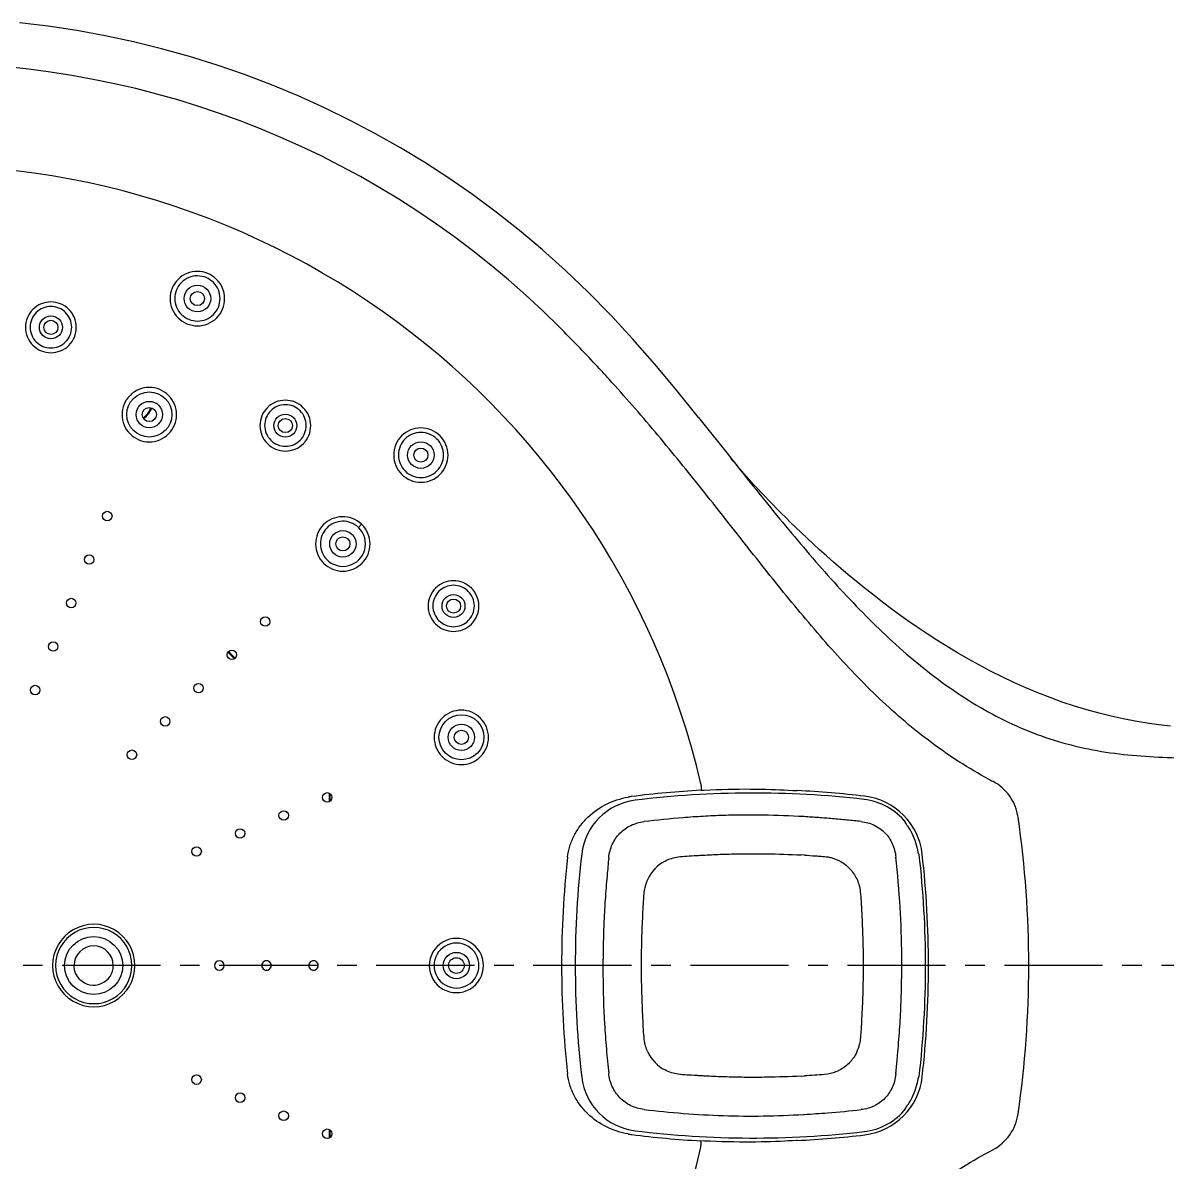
# Model space of a CAD drawing. Extents: x 2081 to 2501, y -23 to 274.
# Drawn here: x 2215.7 to 2288.6, y 57.8 to 130.4 of the extents above; entities that cross this region are included whole.
import ezdxf

# ---------------------------------------------------------------- set-up
doc = ezdxf.new("R2010")
doc.units = 0
doc.header["$LTSCALE"] = 10
doc.header["$MEASUREMENT"] = 0
doc.linetypes.add('CENTER', pattern=[2, 1.25, -0.25, 0.25, -0.25])
doc.layers.get('0').update_dxf_attribs({"color": 2, "linetype": 'CONTINUOUS'})
for name, color, linetype in [('AXES', 7, 'CONTINUOUS'), ('CENTER', 1, 'CENTER'), ('LAYER_01', 7, 'CONTINUOUS')]:
    doc.layers.add(name, color=color, linetype=linetype)

# ---------------------------------------------------------------- blocks, each defined once
blk = doc.blocks.new('HEAD BUTTOM')
at = {"color": 7, "linetype": 'Continuous'}
for p, q in [((2047.258, -211.474), (2049.301, -214.042)), ((2023.731, -235.406), (2023.731, -235.95)), ((2023.784, -235.918), (2023.784, -235.438)), ((2053.991, -239.358), (2053.79, -239.345)), ((2053.79, -253.442), (2053.991, -253.428)), ((2023.731, -256.837), (2023.731, -257.381)), ((2023.784, -257.349), (2023.784, -256.869))]:
    blk.add_line(p, q, dxfattribs=at)
for points in [[(2047.258, -211.474), (2045.861, -209.751), (2044.468, -208.084), (2043.071, -206.482), (2041.66, -204.947), (2040.232, -203.485), (2038.787, -202.1), (2037.323, -200.787), (2035.848, -199.548), (2034.364, -198.378), (2032.862, -197.268), (2031.346, -196.219), (2029.819, -195.228), (2028.264, -194.285), (2026.679, -193.389), (2025.07, -192.541), (2023.431, -191.741), (2021.759, -190.985), (2020.059, -190.279), (2018.336, -189.624), (2016.594, -189.021), (2014.832, -188.471), (2013.055, -187.976), (2011.265, -187.535), (2009.463, -187.149), (2007.652, -186.819), (2005.832, -186.545), (2004.006, -186.326)], [(2077.314, -231.15), (2076.574, -231.063), (2075.824, -230.957), (2075.066, -230.83), (2074.302, -230.683), (2073.533, -230.513), (2072.758, -230.321), (2071.98, -230.106), (2071.199, -229.867), (2070.416, -229.605), (2069.637, -229.321), (2068.862, -229.018), (2068.092, -228.694), (2067.333, -228.355), (2066.587, -228), (2065.854, -227.632), (2065.136, -227.253), (2064.436, -226.865), (2063.752, -226.469), (2063.085, -226.067), (2062.435, -225.661), (2061.802, -225.25), (2061.185, -224.836), (2060.582, -224.418), (2059.995, -223.999), (2059.423, -223.579), (2058.865, -223.158), (2058.322, -222.737), (2057.795, -222.319), (2057.283, -221.903), (2056.787, -221.492), (2056.307, -221.085), (2055.842, -220.683), (2055.394, -220.287), (2054.964, -219.901), (2054.553, -219.525), (2054.16, -219.16), (2053.789, -218.809), (2053.441, -218.475), (2053.113, -218.157), (2052.804, -217.852), (2052.513, -217.561), (2052.239, -217.284), (2051.977, -217.017), (2051.726, -216.757), (2051.487, -216.507), (2051.261, -216.268), (2051.046, -216.038), (2050.843, -215.819), (2050.653, -215.611), (2050.476, -215.415), (2050.311, -215.23), (2050.158, -215.057), (2050.017, -214.896), (2049.887, -214.746), (2049.767, -214.606), (2049.658, -214.476), (2049.557, -214.356), (2049.465, -214.244), (2049.379, -214.139), (2049.301, -214.042)]]:
    blk.add_lwpolyline(points, dxfattribs=at)
for centre, radius, start, end in [((2011.03, -210.317), 1.448, 305.6675, 338.42746), ((2011.03, -210.317), 1.5, 305.49573, 338.61), ((2043.684, -239.735), 3.901, 96.97201, 173.35611), ((2050.72, -296.897), 61.495, 83.3914, 97.01476), ((2057.338, -239.775), 3.991, 38.77409, 83.3914), ((2053.298, -246.596), 9.713, 85.96587, 86.2765), ((2043.914, -229.349), 18.338, 334.2597, 334.38719), ((2057.338, -239.775), 3.948, 13.19852, 31.50323), ((2101.224, -246.393), 61.825, 173.39615, 186.60385), ((2199.107, -254.62), 158.298, 174.52219, 174.94505), ((2046.283, -241.948), 2.499, 117.84737, 155.08501), ((2054.671, -246.762), 9.974, 48.33262, 48.6514), ((2000.216, -246.393), 61.495, 353.38646, 6.61354), ((2046.307, -241.957), 2.525, 155.13459, 167.58187), ((2055.019, -250.823), 2.551, 334.61609, 347.12528), ((2046.283, -250.839), 2.499, 204.92879, 242.15728), ((2043.684, -253.052), 3.901, 186.64389, 263.02799), ((2054.671, -246.025), 9.974, 311.3486, 311.66738), ((2057.338, -253.011), 3.948, 328.49677, 346.80148), ((2050.854, -196.178), 59.778, 274.43826, 276.47885), ((2057.338, -253.011), 3.991, 276.6086, 321.22562), ((2043.914, -263.438), 18.338, 25.61281, 25.7403), ((2053.07, -242.847), 13.064, 273.76946, 273.99878), ((2050.72, -195.889), 61.495, 262.98524, 276.6086)]:
    blk.add_arc(centre, radius, start, end, dxfattribs=at)
for points, knots in [([(2049.249, -213.976), (2050.234, -215.219), (2052.202, -217.701), (2055.251, -221.337), (2058.483, -224.781), (2061.416, -227.387), (2063.945, -229.201), (2065.929, -230.394), (2068.004, -231.386), (2070.154, -232.151), (2072.357, -232.682), (2074.586, -232.994), (2076.823, -233.137), (2078.314, -233.167), (2079.059, -233.181)], [0, 0, 0, 0, 0.128163, 0.256111, 0.38345, 0.509707, 0.572472, 0.634785, 0.696628, 0.758022, 0.818939, 0.879481, 0.939757, 1, 1, 1, 1]), ([(2053.929, -236.904), (2053.08, -236.856), (2051.81, -236.806), (2050.115, -236.799), (2048.838, -236.827), (2047.553, -236.884), (2045.862, -236.997), (2044.605, -237.127), (2043.778, -237.223)], [0, 0, 0, 0, 0.250736, 0.374865, 0.499948, 0.627523, 0.754181, 1, 1, 1, 1]), ([(2041.533, -239.509), (2041.565, -239.223), (2041.71, -238.655), (2042.209, -237.93), (2042.924, -237.413), (2043.491, -237.259), (2043.778, -237.223)], [0, 0, 0, 0, 0.24991, 0.499556, 0.749487, 1, 1, 1, 1]), ([(2057.599, -237.214), (2057.298, -237.182), (2056.696, -237.12), (2055.943, -237.049), (2055.34, -237.004), (2054.736, -236.958), (2054.283, -236.927), (2053.981, -236.907)], [0, 0, 0, 0, 0.249909, 0.499925, 0.624941, 0.74996, 1, 1, 1, 1]), ([(2057.599, -237.214), (2057.89, -237.247), (2058.453, -237.401), (2059.04, -237.824), (2059.394, -238.256), (2059.674, -238.758), (2059.785, -239.187), (2059.816, -239.479)], [0, 0, 0, 0, 0.256643, 0.499156, 0.620232, 0.743111, 1, 1, 1, 1]), ([(2060.704, -237.713), (2060.674, -237.665), (2060.63, -237.595), (2060.57, -237.506), (2060.528, -237.447), (2060.496, -237.402), (2060.473, -237.371), (2060.459, -237.352), (2060.448, -237.337), (2060.439, -237.325), (2060.436, -237.318), (2060.432, -237.314), (2060.432, -237.313)], [0, 0, 0, 0, 0.34939, 0.51396, 0.665157, 0.797696, 0.854645, 0.90377, 0.943858, 0.973844, 0.992831, 1, 1, 1, 1]), ([(2061.261, -239.274), (2061.26, -239.273), (2061.259, -239.27), (2061.258, -239.264), (2061.256, -239.254), (2061.252, -239.233), (2061.246, -239.199), (2061.238, -239.149), (2061.227, -239.09), (2061.209, -238.996), (2061.193, -238.924), (2061.181, -238.874)], [0, 0, 0, 0, 0.006879, 0.023066, 0.048439, 0.082807, 0.177214, 0.302266, 0.453209, 0.624289, 1, 1, 1, 1]), ([(2045.116, -239.738), (2045.246, -239.67), (2045.517, -239.547), (2045.993, -239.456), (2046.526, -239.414), (2047.008, -239.388), (2047.395, -239.366), (2047.762, -239.345), (2048.221, -239.321), (2048.777, -239.299), (2049.517, -239.278), (2050.452, -239.264), (2051.935, -239.273), (2053.054, -239.31), (2053.79, -239.345)], [0, 0, 0, 0, 0.050651, 0.101544, 0.165493, 0.234579, 0.267321, 0.298791, 0.360914, 0.425355, 0.490144, 0.615411, 0.746638, 1, 1, 1, 1]), ([(2053.991, -239.358), (2054.229, -239.374), (2054.589, -239.397), (2055.05, -239.427), (2055.348, -239.452), (2055.595, -239.489), (2055.811, -239.548), (2056.023, -239.623), (2056.163, -239.687), (2056.231, -239.724)], [0, 0, 0, 0, 0.312606, 0.472421, 0.605402, 0.705517, 0.798236, 0.899058, 1, 1, 1, 1]), ([(2056.231, -239.724), (2056.468, -239.848), (2056.902, -240.178), (2057.209, -240.628), (2057.323, -240.869)], [0, 0, 0, 0, 0.500322, 1, 1, 1, 1]), ([(2059.927, -252.127), (2059.973, -251.581), (2060.064, -250.507), (2060.147, -248.914), (2060.192, -247.35), (2060.202, -245.277), (2060.123, -242.649), (2059.926, -240.546), (2059.815, -239.479)], [0, 0, 0, 0, 0.129674, 0.25512, 0.377869, 0.50003, 0.746113, 1, 1, 1, 1]), ([(2041.425, -240.672), (2041.381, -241.183), (2041.299, -242.22), (2041.185, -244.32), (2041.138, -246.957), (2041.218, -249.6), (2041.373, -251.7), (2041.475, -252.755), (2041.532, -253.278)], [0, 0, 0, 0, 0.12174, 0.247117, 0.499822, 0.74814, 0.874901, 1, 1, 1, 1]), ([(2057.323, -240.869), (2057.38, -240.988), (2057.487, -241.254), (2057.57, -241.747), (2057.612, -242.361), (2057.645, -243.084), (2057.681, -243.853), (2057.721, -244.849), (2057.738, -246.069), (2057.73, -247.526), (2057.694, -248.763), (2057.642, -249.745), (2057.601, -250.405), (2057.574, -250.946), (2057.535, -251.256), (2057.506, -251.392)], [0, 0, 0, 0, 0.037334, 0.080915, 0.140917, 0.212026, 0.286429, 0.359344, 0.495062, 0.632635, 0.772916, 0.845993, 0.911684, 0.960562, 1, 1, 1, 1]), ([(2044.017, -251.892), (2043.963, -251.776), (2043.861, -251.517), (2043.782, -251.038), (2043.74, -250.435), (2043.707, -249.717), (2043.672, -248.948), (2043.633, -247.941), (2043.617, -246.706), (2043.625, -245.235), (2043.66, -243.994), (2043.711, -243.021), (2043.75, -242.376), (2043.776, -241.849), (2043.814, -241.547), (2043.842, -241.414)], [0, 0, 0, 0, 0.036483, 0.078902, 0.137869, 0.208737, 0.283622, 0.357512, 0.495829, 0.635698, 0.77705, 0.84949, 0.913545, 0.961221, 1, 1, 1, 1]), ([(2057.324, -251.917), (2057.209, -252.158), (2056.902, -252.609), (2056.468, -252.939), (2056.231, -253.063)], [0, 0, 0, 0, 0.499679, 1, 1, 1, 1]), ([(2059.816, -253.308), (2059.827, -253.21), (2059.868, -252.817), (2059.902, -252.423), (2059.927, -252.127)], [0, 0, 0, 0, 0.249097, 1, 1, 1, 1]), ([(2043.778, -255.563), (2043.492, -255.528), (2042.924, -255.374), (2042.21, -254.857), (2041.71, -254.133), (2041.565, -253.564), (2041.532, -253.278)], [0, 0, 0, 0, 0.25044, 0.500281, 0.749953, 1, 1, 1, 1]), ([(2053.79, -253.442), (2053.054, -253.476), (2051.935, -253.516), (2050.452, -253.523), (2049.517, -253.509), (2048.777, -253.487), (2048.221, -253.466), (2047.762, -253.442), (2047.395, -253.421), (2047.008, -253.399), (2046.526, -253.373), (2045.993, -253.33), (2045.517, -253.24), (2045.246, -253.117), (2045.116, -253.048)], [0, 0, 0, 0, 0.253377, 0.384636, 0.509915, 0.574702, 0.639136, 0.701246, 0.732709, 0.765445, 0.834524, 0.898469, 0.949355, 1, 1, 1, 1]), ([(2056.231, -253.063), (2056.157, -253.102), (2055.855, -253.242), (2055.523, -253.319), (2055.275, -253.34)], [0, 0, 0, 0, 0.250674, 1, 1, 1, 1]), ([(2059.816, -253.308), (2059.799, -253.461), (2059.745, -253.757), (2059.549, -254.297), (2059.151, -254.88), (2058.582, -255.296), (2058.047, -255.5), (2057.752, -255.556), (2057.6, -255.574)], [0, 0, 0, 0, 0.134689, 0.261406, 0.501088, 0.739521, 0.865406, 1, 1, 1, 1]), ([(2061.181, -253.913), (2061.193, -253.863), (2061.209, -253.79), (2061.227, -253.697), (2061.238, -253.637), (2061.246, -253.588), (2061.252, -253.554), (2061.256, -253.533), (2061.258, -253.523), (2061.259, -253.517), (2061.26, -253.513), (2061.261, -253.513)], [0, 0, 0, 0, 0.375732, 0.546827, 0.697773, 0.822814, 0.917208, 0.951572, 0.97694, 0.993122, 1, 1, 1, 1]), ([(2043.778, -255.563), (2044.611, -255.66), (2046.297, -255.834), (2048.833, -255.975), (2051.385, -256), (2053.079, -255.931), (2053.929, -255.883)], [0, 0, 0, 0, 0.247474, 0.499973, 0.748913, 1, 1, 1, 1]), ([(2060.432, -255.474), (2060.432, -255.473), (2060.436, -255.469), (2060.439, -255.462), (2060.448, -255.45), (2060.459, -255.435), (2060.473, -255.416), (2060.496, -255.385), (2060.528, -255.34), (2060.57, -255.281), (2060.63, -255.192), (2060.674, -255.122), (2060.704, -255.074)], [0, 0, 0, 0, 0.007169, 0.026157, 0.056143, 0.096231, 0.145357, 0.202306, 0.334847, 0.486044, 0.650612, 1, 1, 1, 1])]:
    blk.add_open_spline(points, degree=3, knots=knots, dxfattribs=at)
for points in [[(2055.275, -253.34), (2054.847, -253.373), (2054.419, -253.4), (2053.991, -253.428)], [(2053.981, -255.88), (2054.481, -255.846), (2054.981, -255.815), (2055.48, -255.777)]]:
    blk.add_open_spline(points, degree=3, dxfattribs=at)
at = {"layer": 'AXES', "color": 7, "linetype": 'Continuous'}
for radius, start, end in [(2.448, 38.13543, 51.86617), (2.5, 38.07443, 51.91985)]:
    blk.add_arc((2015.762, -228.362), radius, start, end, dxfattribs=at)
at = {"layer": 'CENTER', "ltscale": 0.5}
blk.add_line((2192.979, -246.368), (1935.336, -246.398), dxfattribs=at)
at = {"layer": 'LAYER_01', "color": 7, "linetype": 'Continuous'}
for p, q in [((2025.781, -218.261), (2025.585, -218.471)), ((2052.963, -235.215), (2053.25, -235.231)), ((2053.109, -235.224), (2053.109, -235.224)), ((2053.25, -235.231), (2053.536, -235.246)), ((2042.762, -235.66), (2042.764, -235.66)), ((2042.765, -257.127), (2042.764, -257.127)), ((2053.209, -257.558), (2052.973, -257.571))]:
    blk.add_line(p, q, dxfattribs=at)
for points in [[(2047.402, -235.224), (2047.611, -235.213), (2047.987, -235.195), (2048.363, -235.18), (2048.736, -235.168), (2049.107, -235.158), (2049.475, -235.151), (2049.837, -235.146), (2050.193, -235.144), (2050.542, -235.145), (2050.883, -235.147), (2051.215, -235.152), (2051.537, -235.159), (2051.848, -235.167), (2052.147, -235.177), (2052.433, -235.189), (2052.706, -235.202), (2052.963, -235.215)], [(2052.973, -257.571), (2052.716, -257.585), (2052.444, -257.597), (2052.159, -257.609), (2051.86, -257.619), (2051.55, -257.628), (2051.229, -257.635), (2050.897, -257.639), (2050.556, -257.642), (2050.207, -257.643), (2049.851, -257.641), (2049.489, -257.636), (2049.122, -257.629), (2048.751, -257.62), (2048.377, -257.607), (2048.001, -257.592), (2047.625, -257.574), (2047.402, -257.563)], [(2053.536, -257.541), (2053.475, -257.544), (2053.209, -257.558)]]:
    blk.add_lwpolyline(points, dxfattribs=at)
for centre, radius in [((2015.335, -203.895), 0.848), ((2015.335, -203.895), 0.45), ((2006.005, -205.727), 0.731), ((2006.005, -205.727), 0.45), ((2012.273, -211.281), 1.436), ((2012.273, -211.286), 0.841), ((2012.273, -211.286), 0.45), ((2020.938, -211.988), 0.731), ((2020.938, -211.988), 0.45), ((2029.566, -213.866), 0.848), ((2029.566, -213.866), 0.45), ((2009.595, -217.752), 0.302), ((2024.601, -219.523), 0.841), ((2024.601, -219.523), 0.45), ((2008.447, -220.523), 0.302), ((2031.646, -223.488), 0.731), ((2007.299, -223.295), 0.301), ((2031.646, -223.488), 0.45), ((2019.652, -224.472), 0.302), ((2006.151, -226.067), 0.301), ((2017.532, -226.593), 0.302), ((2005.003, -228.839), 0.301), ((2015.41, -228.715), 0.301), ((2013.289, -230.836), 0.301), ((2032.152, -231.848), 1.434), ((2032.147, -231.851), 0.841), ((2032.147, -231.851), 0.45), ((2011.167, -232.958), 0.301), ((2023.601, -235.678), 0.302), ((2020.83, -236.826), 0.301), ((2018.058, -237.974), 0.301), ((2015.286, -239.122), 0.301), ((2008.731, -246.393), 1.85), ((2031.831, -246.393), 0.839), ((2031.831, -246.393), 0.5), ((2015.286, -253.665), 0.301), ((2018.058, -254.813), 0.301), ((2020.829, -255.961), 0.301), ((2023.601, -257.109), 0.302)]:
    blk.add_circle(centre, radius, dxfattribs=at)
for centre, radius, start, end in [((1997.731, -246.393), 57.518, 45.01704, 314.98296), ((1997.731, -246.393), 51, 13.11656, 346.88344), ((1972.222, -271.88), 93.577, 42.95708, 45.00088), ((1967.502, -276.308), 100.049, 42.2574, 42.97085), ((2024.606, -219.521), 1.436, 224.92979, 45.07021), ((2024.601, -219.523), 1.44, 45, 46.86989), ((2078.927, -210.002), 27.842, 241.67764, 241.95017), ((2078.871, -210.108), 27.722, 241.95011, 242.30763), ((2050.794, -296.975), 61.844, 93.14477, 97.2438), ((2050.645, -295.731), 60.554, 83.18359, 87.26254), ((2064.552, -237.384), 3.084, 8.19186, 62.2581), ((2043.638, -240.655), 5.071, 97.27871, 99.93357), ((2057.333, -239.765), 4.19, 6.438, 83.1496), ((2002.23, -246.396), 66.054, 0.00245, 8.22654), ((2101.63, -246.397), 63.101, 173.7223, 179.9964), ((1999.041, -246.387), 62.857, 359.99419, 6.4784), ((2008.734, -246.393), 2.626, 359.9943, 180.0057), ((2008.736, -246.393), 2.429, 359.99459, 180.00541), ((2031.829, -246.392), 1.727, 359.96139, 180.0387), ((2008.731, -246.394), 1.25, 0.0209, 179.97908), ((2031.837, -246.393), 1.431, 359.96904, 180.03091), ((2016.732, -246.393), 0.301, 0.00048, 179.99952), ((2019.733, -246.393), 0.301, 359.98608, 180.01392), ((2022.733, -246.393), 0.301, 359.96887, 180.03113), ((2008.734, -246.394), 2.626, 179.99412, 0.00588), ((2008.736, -246.394), 2.429, 179.99439, 0.00561), ((2008.731, -246.393), 1.25, 225, 0.00001), ((2016.732, -246.393), 0.301, 180.00033, 359.99967), ((2019.733, -246.393), 0.301, 179.98594, 0.01406), ((2022.733, -246.394), 0.301, 179.96883, 0.03117), ((2031.829, -246.395), 1.727, 179.96129, 0.0386), ((2031.837, -246.394), 1.431, 179.96909, 0.03095), ((2101.587, -246.391), 63.058, 180.0018, 186.28049), ((1998.962, -246.395), 62.936, 353.52571, 0.00171), ((2002.141, -246.384), 66.144, 351.77903, 359.99198), ((2057.333, -253.022), 4.19, 276.85044, 353.56206), ((2064.552, -255.403), 3.084, 297.74187, 351.80812), ((2043.639, -252.132), 5.072, 260.08545, 262.72162), ((2050.794, -195.811), 61.844, 262.75626, 266.85523), ((2050.645, -197.048), 60.562, 272.73772, 276.81614)]:
    blk.add_arc(centre, radius, start, end, dxfattribs=at)
for points, knots in [([(2015.997, -202.295), (2015.789, -202.209), (2015.332, -202.118), (2014.651, -202.252), (2014.073, -202.637), (2013.687, -203.215), (2013.552, -203.896), (2013.688, -204.577), (2014.074, -205.154), (2014.462, -205.412), (2014.67, -205.499)], [0, 0, 0, 0, 0.125078, 0.250106, 0.375078, 0.500008, 0.624932, 0.74989, 0.874909, 1, 1, 1, 1]), ([(2015.888, -202.558), (2015.715, -202.487), (2015.337, -202.411), (2014.772, -202.523), (2014.292, -202.842), (2013.972, -203.321), (2013.859, -203.887), (2013.973, -204.452), (2014.293, -204.931), (2014.614, -205.145), (2014.787, -205.216)], [0, 0, 0, 0, 0.125053, 0.25007, 0.375052, 0.500006, 0.624954, 0.749923, 0.874932, 1, 1, 1, 1]), ([(2014.67, -205.499), (2014.879, -205.585), (2015.335, -205.676), (2016.016, -205.542), (2016.595, -205.157), (2016.981, -204.579), (2017.116, -203.898), (2016.979, -203.217), (2016.593, -202.64), (2016.206, -202.382), (2015.997, -202.295)], [0, 0, 0, 0, 0.12506, 0.250072, 0.375031, 0.499957, 0.624887, 0.749858, 0.874892, 1, 1, 1, 1]), ([(2014.787, -205.216), (2014.96, -205.288), (2015.339, -205.364), (2015.904, -205.252), (2016.384, -204.932), (2016.704, -204.453), (2016.816, -203.888), (2016.703, -203.323), (2016.383, -202.844), (2016.061, -202.63), (2015.888, -202.558)], [0, 0, 0, 0, 0.125037, 0.250039, 0.375009, 0.49996, 0.624914, 0.749894, 0.874917, 1, 1, 1, 1]), ([(2006.002, -204.111), (2005.792, -204.111), (2005.367, -204.195), (2004.829, -204.555), (2004.469, -205.093), (2004.342, -205.728), (2004.469, -206.363), (2004.829, -206.901), (2005.367, -207.261), (2005.792, -207.346), (2006.002, -207.346)], [0, 0, 0, 0, 0.12506, 0.250063, 0.375029, 0.499971, 0.624923, 0.749913, 0.874945, 1, 1, 1, 1]), ([(2006.005, -204.397), (2005.833, -204.397), (2005.485, -204.466), (2005.045, -204.76), (2004.751, -205.2), (2004.648, -205.719), (2004.751, -206.238), (2005.046, -206.678), (2005.485, -206.972), (2005.833, -207.041), (2006.005, -207.042)], [0, 0, 0, 0, 0.125045, 0.250048, 0.375027, 0.499989, 0.624955, 0.749945, 0.874965, 1, 1, 1, 1]), ([(2006.002, -207.346), (2006.213, -207.346), (2006.639, -207.263), (2007.179, -206.904), (2007.54, -206.365), (2007.667, -205.729), (2007.54, -205.093), (2007.179, -204.555), (2006.64, -204.195), (2006.213, -204.111), (2006.002, -204.111)], [0, 0, 0, 0, 0.125035, 0.250016, 0.374969, 0.499912, 0.624875, 0.749881, 0.874928, 1, 1, 1, 1]), ([(2006.005, -207.042), (2006.177, -207.042), (2006.526, -206.974), (2006.966, -206.68), (2007.262, -206.24), (2007.365, -205.72), (2007.262, -205.2), (2006.966, -204.759), (2006.526, -204.465), (2006.177, -204.397), (2006.005, -204.397)], [0, 0, 0, 0, 0.125022, 0.250004, 0.374972, 0.499935, 0.624911, 0.749917, 0.874949, 1, 1, 1, 1]), ([(2065.718, -234.511), (2064.461, -233.834), (2062.029, -232.27), (2058.717, -229.436), (2055.681, -226.241), (2052.828, -222.841), (2050.068, -219.346), (2047.316, -215.837), (2044.503, -212.375), (2042.552, -210.129), (2041.552, -209.029)], [0, 0, 0, 0, 0.121229, 0.244467, 0.369319, 0.495081, 0.62122, 0.747468, 0.873735, 1, 1, 1, 1]), ([(2012.934, -209.69), (2012.726, -209.603), (2012.27, -209.512), (2011.589, -209.647), (2011.011, -210.032), (2010.626, -210.609), (2010.49, -211.29), (2010.627, -211.971), (2011.012, -212.548), (2011.399, -212.806), (2011.608, -212.892)], [0, 0, 0, 0, 0.125057, 0.250078, 0.375061, 0.500016, 0.624962, 0.749928, 0.874935, 1, 1, 1, 1]), ([(2011.608, -212.892), (2011.816, -212.979), (2012.272, -213.07), (2012.953, -212.935), (2013.531, -212.55), (2013.917, -211.973), (2014.052, -211.292), (2013.916, -210.611), (2013.53, -210.034), (2013.143, -209.776), (2012.934, -209.69)], [0, 0, 0, 0, 0.125034, 0.250035, 0.375003, 0.499953, 0.624907, 0.749889, 0.874914, 1, 1, 1, 1]), ([(2021.554, -210.495), (2021.359, -210.414), (2020.934, -210.329), (2020.299, -210.456), (2019.761, -210.815), (2019.401, -211.353), (2019.275, -211.988), (2019.402, -212.623), (2019.761, -213.161), (2020.121, -213.403), (2020.316, -213.484)], [0, 0, 0, 0, 0.12506, 0.250063, 0.375029, 0.499971, 0.624923, 0.749912, 0.874945, 1, 1, 1, 1]), ([(2020.316, -213.484), (2020.51, -213.565), (2020.936, -213.651), (2021.572, -213.525), (2022.112, -213.166), (2022.472, -212.627), (2022.598, -211.991), (2022.471, -211.355), (2022.11, -210.816), (2021.748, -210.575), (2021.554, -210.495)], [0, 0, 0, 0, 0.125035, 0.250018, 0.374971, 0.499914, 0.624875, 0.749881, 0.874928, 1, 1, 1, 1]), ([(2021.447, -210.76), (2021.288, -210.694), (2020.94, -210.625), (2020.421, -210.728), (2019.981, -211.022), (2019.687, -211.462), (2019.584, -211.981), (2019.687, -212.5), (2019.981, -212.94), (2020.276, -213.137), (2020.434, -213.203)], [0, 0, 0, 0, 0.125045, 0.250048, 0.375027, 0.499989, 0.624955, 0.749945, 0.874965, 1, 1, 1, 1]), ([(2020.434, -213.203), (2020.593, -213.27), (2020.941, -213.34), (2021.461, -213.237), (2021.902, -212.943), (2022.197, -212.503), (2022.3, -211.983), (2022.196, -211.463), (2021.901, -211.022), (2021.606, -210.826), (2021.447, -210.76)], [0, 0, 0, 0, 0.125022, 0.250006, 0.374973, 0.499936, 0.624911, 0.749917, 0.874949, 1, 1, 1, 1]), ([(2030.79, -212.643), (2030.63, -212.484), (2030.245, -212.225), (2029.565, -212.09), (2028.885, -212.224), (2028.308, -212.609), (2027.924, -213.185), (2027.79, -213.866), (2027.925, -214.545), (2028.184, -214.93), (2028.343, -215.09)], [0, 0, 0, 0, 0.125085, 0.250117, 0.375099, 0.500037, 0.624968, 0.749929, 0.874943, 1, 1, 1, 1]), ([(2030.589, -212.844), (2030.457, -212.712), (2030.136, -212.497), (2029.572, -212.385), (2029.008, -212.496), (2028.529, -212.816), (2028.21, -213.294), (2028.098, -213.859), (2028.211, -214.423), (2028.426, -214.743), (2028.558, -214.875)], [0, 0, 0, 0, 0.12506, 0.250082, 0.375072, 0.500033, 0.624987, 0.74996, 0.874965, 1, 1, 1, 1]), ([(2028.343, -215.09), (2028.503, -215.249), (2028.888, -215.508), (2029.568, -215.643), (2030.248, -215.509), (2030.824, -215.124), (2031.209, -214.548), (2031.343, -213.868), (2031.208, -213.189), (2030.949, -212.803), (2030.79, -212.643)], [0, 0, 0, 0, 0.125059, 0.250072, 0.375033, 0.499961, 0.624892, 0.749862, 0.874894, 1, 1, 1, 1]), ([(2028.558, -214.875), (2028.69, -215.007), (2029.01, -215.222), (2029.574, -215.334), (2030.138, -215.223), (2030.617, -214.904), (2030.936, -214.425), (2031.048, -213.861), (2030.936, -213.297), (2030.721, -212.976), (2030.589, -212.844)], [0, 0, 0, 0, 0.125036, 0.250039, 0.37501, 0.499962, 0.624917, 0.749896, 0.874918, 1, 1, 1, 1]), ([(2025.782, -218.262), (2025.619, -218.109), (2025.229, -217.865), (2024.553, -217.749), (2023.882, -217.897), (2023.318, -218.289), (2022.945, -218.866), (2022.819, -219.541), (2022.957, -220.213), (2023.214, -220.595), (2023.372, -220.753)], [0, 0, 0, 0, 0.125058, 0.250076, 0.375057, 0.500012, 0.624959, 0.749927, 0.874935, 1, 1, 1, 1]), ([(2025.586, -218.472), (2025.451, -218.346), (2025.128, -218.143), (2024.568, -218.047), (2024.012, -218.17), (2023.545, -218.495), (2023.236, -218.972), (2023.131, -219.532), (2023.245, -220.089), (2023.458, -220.405), (2023.589, -220.536)], [0, 0, 0, 0, 0.12504, 0.250052, 0.375041, 0.500012, 0.624975, 0.749949, 0.874951, 1, 1, 1, 1]), ([(2023.372, -220.753), (2023.531, -220.912), (2023.918, -221.171), (2024.598, -221.307), (2025.279, -221.172), (2025.857, -220.787), (2026.242, -220.209), (2026.377, -219.528), (2026.242, -218.848), (2025.983, -218.461), (2025.823, -218.302)], [0, 0, 0, 0, 0.125034, 0.250035, 0.375003, 0.499953, 0.624907, 0.749889, 0.874914, 1, 1, 1, 1]), ([(2032.785, -222.346), (2032.636, -222.197), (2032.277, -221.957), (2031.644, -221.831), (2031.011, -221.957), (2030.474, -222.315), (2030.115, -222.852), (2029.99, -223.486), (2030.115, -224.119), (2030.355, -224.478), (2030.503, -224.627)], [0, 0, 0, 0, 0.12506, 0.250064, 0.375031, 0.499974, 0.624927, 0.749916, 0.874947, 1, 1, 1, 1]), ([(2032.585, -222.549), (2032.463, -222.428), (2032.169, -222.231), (2031.652, -222.128), (2031.134, -222.231), (2030.695, -222.524), (2030.401, -222.963), (2030.299, -223.482), (2030.401, -223.999), (2030.597, -224.294), (2030.719, -224.415)], [0, 0, 0, 0, 0.125045, 0.250048, 0.375028, 0.499991, 0.624957, 0.749948, 0.874966, 1, 1, 1, 1]), ([(2030.503, -224.627), (2030.652, -224.776), (2031.011, -225.018), (2031.645, -225.145), (2032.28, -225.02), (2032.818, -224.661), (2033.177, -224.123), (2033.302, -223.488), (2033.175, -222.854), (2032.934, -222.494), (2032.785, -222.346)], [0, 0, 0, 0, 0.125035, 0.250018, 0.374971, 0.499916, 0.624878, 0.749884, 0.874929, 1, 1, 1, 1]), ([(2030.719, -224.415), (2030.84, -224.537), (2031.134, -224.735), (2031.652, -224.838), (2032.171, -224.736), (2032.611, -224.442), (2032.905, -224.002), (2033.007, -223.483), (2032.904, -222.965), (2032.707, -222.67), (2032.585, -222.549)], [0, 0, 0, 0, 0.125023, 0.250006, 0.374973, 0.499937, 0.624913, 0.749918, 0.87495, 1, 1, 1, 1]), ([(2033.743, -231.191), (2033.656, -230.982), (2033.399, -230.596), (2032.823, -230.211), (2032.143, -230.075), (2031.463, -230.21), (2030.887, -230.595), (2030.503, -231.172), (2030.368, -231.851), (2030.459, -232.307), (2030.545, -232.515)], [0, 0, 0, 0, 0.125057, 0.250079, 0.375064, 0.500017, 0.624963, 0.74993, 0.874937, 1, 1, 1, 1]), ([(2030.545, -232.515), (2030.631, -232.723), (2030.889, -233.109), (2031.465, -233.494), (2032.144, -233.631), (2032.824, -233.496), (2033.401, -233.111), (2033.785, -232.534), (2033.92, -231.854), (2033.829, -231.399), (2033.743, -231.191)], [0, 0, 0, 0, 0.125033, 0.250034, 0.375003, 0.499955, 0.62491, 0.749892, 0.874916, 1, 1, 1, 1]), ([(2047.401, -234.82), (2047.404, -234.871), (2047.407, -234.946), (2047.41, -235.041), (2047.41, -235.102), (2047.41, -235.15), (2047.409, -235.19), (2047.406, -235.209), (2047.405, -235.224), (2047.402, -235.224)], [0, 0, 0, 0, 0.380295, 0.552568, 0.703649, 0.827833, 0.92057, 0.978172, 1, 1, 1, 1]), ([(2038.908, -239.497), (2038.935, -239.256), (2039.035, -238.777), (2039.312, -238.1), (2039.701, -237.48), (2040.346, -236.752), (2041.353, -236.048), (2042.286, -235.743), (2042.762, -235.66)], [0, 0, 0, 0, 0.125396, 0.250735, 0.376015, 0.501217, 0.750665, 1, 1, 1, 1]), ([(2007.847, -247.277), (2007.732, -247.162), (2007.549, -246.883), (2007.481, -246.556), (2007.481, -246.393)], [0, 0, 0, 0, 0.5, 1, 1, 1, 1]), ([(2042.764, -257.127), (2042.288, -257.044), (2041.354, -256.739), (2040.346, -256.035), (2039.701, -255.307), (2039.312, -254.687), (2039.035, -254.009), (2038.935, -253.531), (2038.908, -253.29)], [0, 0, 0, 0, 0.249377, 0.498904, 0.624127, 0.749389, 0.87468, 1, 1, 1, 1]), ([(2047.401, -257.967), (2047.404, -257.916), (2047.407, -257.841), (2047.41, -257.746), (2047.41, -257.685), (2047.41, -257.636), (2047.409, -257.597), (2047.406, -257.578), (2047.405, -257.563), (2047.402, -257.563)], [0, 0, 0, 0, 0.380295, 0.552569, 0.70365, 0.827835, 0.920571, 0.978172, 1, 1, 1, 1]), ([(2041.552, -283.758), (2042.561, -282.648), (2044.529, -280.382), (2047.366, -276.887), (2050.142, -273.346), (2052.928, -269.822), (2055.812, -266.397), (2058.887, -263.187), (2062.246, -260.353), (2064.714, -258.801), (2065.988, -258.132)], [0, 0, 0, 0, 0.126309, 0.252619, 0.378911, 0.505086, 0.630866, 0.755696, 0.878863, 1, 1, 1, 1])]:
    blk.add_open_spline(points, degree=3, knots=knots, dxfattribs=at)
blk.add_open_spline([(2025.823, -218.302), (2025.81, -218.288), (2025.796, -218.275), (2025.782, -218.262)], degree=3, dxfattribs=at)

msp = doc.modelspace()

# ---------------------------------------------------------------- block references
at = {"layer": 'CENTER', "ltscale": 0.5}
msp.add_blockref('HEAD BUTTOM', (211.45976, 316.7478), dxfattribs=at)

doc.saveas('drawing.dxf')
